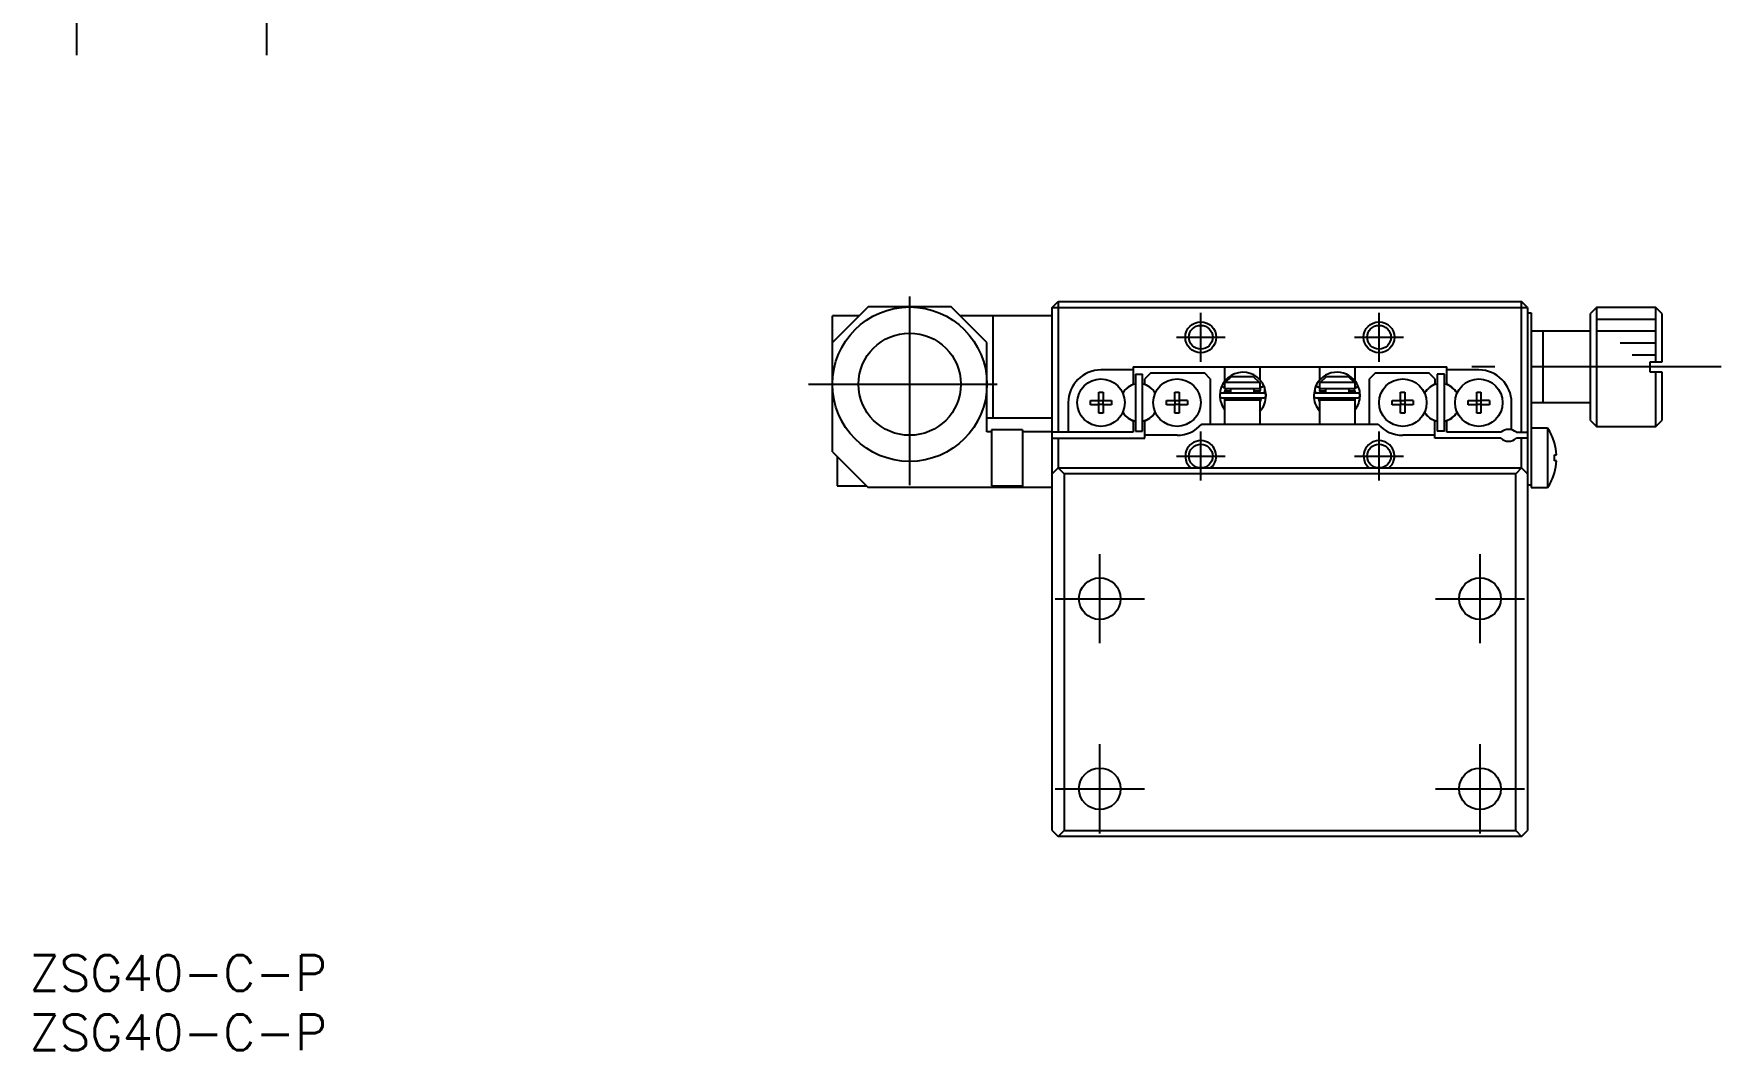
# Model space of a CAD drawing. Extents: x 0 to 297, y -8 to 245.
# Drawn here: x 0.4 to 142.4, y -8 to 77.5 of the extents above; entities that cross this region are included whole.
import ezdxf

# ---------------------------------------------------------------- set-up
doc = ezdxf.new("R2010")
doc.units = 0
doc.header["$LTSCALE"] = 0.5
doc.linetypes.add('CENTER', pattern=[50.8, 31.75, -6.35, 6.35, -6.35])
for name, color, linetype in [('MSM_CENTER', 1, 'CENTER'), ('MSM_CONTINUOUS', 7, 'CONTINUOUS'), ('MSM_NARROW', 5, 'CONTINUOUS'), ('MSM_PART_NUMBER', 7, 'CONTINUOUS')]:
    doc.layers.add(name, color=color, linetype=linetype)
doc.styles.get("Standard").update_dxf_attribs({"font": 'txt.shx', "height": 3, "bigfont": 'bigfont.shx'})

# ---------------------------------------------------------------- blocks, each defined once
blk = doc.blocks.new('*U2')
at = {"layer": 'MSM_PART_NUMBER'}
blk.add_text('ZSG40-C-P', height=3, dxfattribs=at).set_placement((0, -3))
blk = doc.blocks.new('*U3')
at = {"layer": 'MSM_PART_NUMBER'}
blk.add_text('ZSG40-C-P', height=3, dxfattribs=at).set_placement((0, -8))

msp = doc.modelspace()

# ---------------------------------------------------------------- linework, layer by layer
at = {"layer": 'MSM_CENTER'}
for p, q in [((4, 75.75), (4, 86.75)), ((20, 75.75), (20, 86.75)), ((74.1, 39.550001), (74.1, 56.549999)), ((98.6, 49.942392), (98.6, 54.057608)), ((113.6, 49.942392), (113.6, 54.057608)), ((96.542392, 52.000001), (100.657608, 52.000001)), ((111.542392, 52.000001), (115.657608, 52.000001)), ((142.4, 49.5), (121.4, 49.5)), ((65.600001, 48.05), (82.599999, 48.05)), ((98.599998, 39.94239), (98.599998, 44.057607)), ((113.599999, 39.94239), (113.599999, 44.057607)), ((96.54239, 41.999999), (100.657606, 41.999999)), ((111.542391, 41.999999), (115.657606, 41.999999)), ((90.1, 26.25), (90.1, 33.75)), ((122.1, 26.25), (122.1, 33.75)), ((86.35, 30), (93.85, 30)), ((118.35, 30), (125.85, 30)), ((90.1, 10.25), (90.1, 17.75)), ((122.1, 10.25), (122.1, 17.75)), ((86.35, 14), (93.85, 14)), ((118.35, 14), (125.85, 14))]:
    msp.add_line(p, q, dxfattribs=at)
at = {"layer": 'MSM_CONTINUOUS'}
for p, q in [((70.6, 54.55), (67.6, 51.55)), ((77.6, 54.55), (70.6, 54.55)), ((80.6, 51.55), (77.6, 54.55)), ((86.1, 54.5), (86.6, 55)), ((86.1, 54.5), (126.1, 54.5)), ((86.1, 10.5), (86.1, 54.5)), ((86.6, 55), (86.6, 44)), ((86.6, 55), (125.6, 55)), ((125.6, 44), (125.6, 55)), ((126.1, 54.5), (125.6, 55)), ((126.1, 54.5), (126.1, 10.5)), ((126.1, 54.05), (126.4, 54.05)), ((126.4, 54.05), (126.4, 39.35)), ((131.9, 54.5), (131.4, 54)), ((131.4, 45), (131.4, 54)), ((131.9, 54.5), (131.9, 44.5)), ((136.9, 54.5), (131.9, 54.5)), ((136.9, 49.9), (136.9, 54.5)), ((137.4, 54), (136.9, 54.5)), ((137.4, 54), (137.4, 49.9)), ((67.6, 42.35), (67.6, 53.8)), ((69.85, 53.8), (67.6, 53.8)), ((86.1, 53.8), (78.35, 53.8)), ((81.1, 53.8), (81.1, 45.2)), ((80.6, 44.05), (80.6, 51.55)), ((131.4, 52.5), (126.4, 52.5)), ((127.4, 46.5), (127.4, 52.5)), ((137.4, 49.9), (136.4, 49.9)), ((136.4, 49.9), (136.4, 49.1)), ((92.9, 49.25), (90.2, 49.25)), ((92.9, 49.5), (119.3, 49.5)), ((92.9, 49.5), (92.9, 48.050806)), ((93.1, 48.9), (93.1, 44.1)), ((93.1, 48.9), (93.7, 48.9)), ((93.7, 44.1), (93.7, 48.9)), ((94.4, 49), (93.9, 48.5)), ((93.9, 48.050806), (93.9, 48.5)), ((94.4, 49), (98.9, 49)), ((99.4, 48.5), (98.9, 49)), ((99.4, 48.5), (99.4, 44.7)), ((100.6, 49.5), (100.6, 48.291324)), ((100.654317, 48.2), (101.183485, 48.7)), ((101.183485, 48.7), (103.016515, 48.7)), ((103.016515, 48.7), (103.545683, 48.2)), ((103.6, 48.404973), (103.6, 49.5)), ((103.6, 48.403855), (103.6, 48.403975)), ((108.6, 49.5), (108.6, 48.404834)), ((108.6, 48.403926), (108.6, 48.403798)), ((108.654317, 48.2), (109.183485, 48.7)), ((109.183485, 48.7), (111.016515, 48.7)), ((111.016515, 48.7), (111.545683, 48.2)), ((111.6, 48.291645), (111.6, 49.5)), ((111.6, 48.290741), (111.6, 48.290866)), ((111.6, 48.290335), (111.6, 48.290694)), ((113.3, 49), (112.8, 48.5)), ((112.8, 44.7), (112.8, 48.5)), ((113.3, 49), (117.8, 49)), ((118.3, 48.5), (117.8, 49)), ((118.3, 48.5), (118.3, 48.050806)), ((119.1, 48.9), (118.5, 48.9)), ((118.5, 48.9), (118.5, 44.1)), ((119.1, 44.1), (119.1, 48.9)), ((119.3, 48.050806), (119.3, 49.5)), ((122, 49.25), (119.3, 49.25)), ((136.4, 49.1), (137.4, 49.1)), ((136.9, 44.5), (136.9, 49.1)), ((137.4, 49.1), (137.4, 45)), ((90.02, 47.386361), (90.38, 47.386361)), ((90.02, 46.68), (90.02, 47.386361)), ((90.38, 47.386361), (90.38, 46.68)), ((92.639905, 47.90064), (92.9, 48.050806)), ((93.9, 48.050806), (94.160095, 47.90064)), ((96.42, 47.386361), (96.78, 47.386361)), ((96.42, 46.68), (96.42, 47.386361)), ((96.78, 47.386361), (96.78, 46.68)), ((100.352639, 47.870057), (100.331023, 47.81216)), ((100.367327, 47.862128), (100.352285, 47.868376)), ((100.568385, 47.757572), (100.357557, 47.872841)), ((103.896922, 47.306482), (100.396922, 47.306482)), ((100.396922, 46.906482), (103.896922, 46.906482)), ((103.6, 48.2), (100.6, 48.2)), ((100.6, 48.2), (100.6, 47.7)), ((100.6, 47.7), (103.6, 47.7)), ((100.60872, 47.306574), (100.714216, 47.700181)), ((100.650226, 46.69991), (100.609023, 46.906478)), ((100.697721, 47.605076), (100.698332, 47.61988)), ((100.697872, 47.590263), (100.697721, 47.605076)), ((100.698785, 47.575483), (100.697872, 47.590263)), ((100.698332, 47.61988), (100.699705, 47.634636)), ((100.700456, 47.560774), (100.698785, 47.575483)), ((100.699705, 47.634636), (100.701836, 47.649305)), ((100.702879, 47.546177), (100.700456, 47.560774)), ((100.701836, 47.649305), (100.70472, 47.663846)), ((100.706046, 47.531729), (100.702879, 47.546177)), ((100.70472, 47.663846), (100.708346, 47.67822)), ((100.709946, 47.517468), (100.706046, 47.531729)), ((100.708346, 47.67822), (100.712706, 47.692389)), ((100.714567, 47.503431), (100.709946, 47.517468)), ((100.712706, 47.692389), (100.717785, 47.706315)), ((100.719894, 47.489655), (100.714567, 47.503431)), ((100.715422, 47.5), (101.1, 47.5)), ((100.717785, 47.706315), (100.72073, 47.713504)), ((100.725911, 47.476172), (100.719894, 47.489655)), ((100.7326, 47.463018), (100.725911, 47.476172)), ((100.739942, 47.450223), (100.7326, 47.463018)), ((100.747914, 47.437819), (100.739942, 47.450223)), ((100.756496, 47.425835), (100.747914, 47.437819)), ((100.765663, 47.414298), (100.756496, 47.425835)), ((100.77539, 47.403236), (100.765663, 47.414298)), ((100.785652, 47.392673), (100.77539, 47.403236)), ((100.796421, 47.382633), (100.785652, 47.392673)), ((100.807671, 47.373137), (100.796421, 47.382633)), ((100.819373, 47.364208), (100.807671, 47.373137)), ((100.831497, 47.355863), (100.819373, 47.364208)), ((100.844014, 47.348122), (100.831497, 47.355863)), ((100.856893, 47.341), (100.844014, 47.348122)), ((100.870104, 47.334512), (100.856893, 47.341)), ((100.883615, 47.328673), (100.870104, 47.334512)), ((100.897393, 47.323494), (100.883615, 47.328673)), ((100.911407, 47.318987), (100.897393, 47.323494)), ((100.925624, 47.31516), (100.911407, 47.318987)), ((100.94001, 47.312023), (100.925624, 47.31516)), ((100.954534, 47.309583), (100.94001, 47.312023)), ((100.96916, 47.307843), (100.954534, 47.309583)), ((100.983854, 47.306809), (100.96916, 47.307843)), ((100.997809, 47.306482), (100.983854, 47.306809)), ((101.1, 47.7), (101.1, 47.306482)), ((101.1, 46.906482), (101.1, 46.7)), ((103.1, 47.306482), (103.1, 47.7)), ((103.1, 47.5), (103.578326, 47.5)), ((103.1, 46.7), (103.1, 46.906482)), ((103.301358, 47.306531), (103.296035, 47.306482)), ((103.31608, 47.307151), (103.301358, 47.306531)), ((103.330758, 47.308479), (103.31608, 47.307151)), ((103.345358, 47.310512), (103.330758, 47.308479)), ((103.359845, 47.313246), (103.345358, 47.310512)), ((103.374187, 47.316677), (103.359845, 47.313246)), ((103.38835, 47.320797), (103.374187, 47.316677)), ((103.402299, 47.325599), (103.38835, 47.320797)), ((103.416003, 47.331073), (103.402299, 47.325599)), ((103.429427, 47.337207), (103.416003, 47.331073)), ((103.44254, 47.34399), (103.429427, 47.337207)), ((103.455309, 47.351407), (103.44254, 47.34399)), ((103.467703, 47.359442), (103.455309, 47.351407)), ((103.479691, 47.368079), (103.467703, 47.359442)), ((103.491242, 47.377299), (103.479691, 47.368079)), ((103.502326, 47.387081), (103.491242, 47.377299)), ((103.512914, 47.397404), (103.502326, 47.387081)), ((103.522979, 47.408244), (103.512914, 47.397404)), ((103.532493, 47.419577), (103.522979, 47.408244)), ((103.541429, 47.431376), (103.532493, 47.419577)), ((103.549763, 47.443613), (103.541429, 47.431376)), ((103.557472, 47.456258), (103.549763, 47.443613)), ((103.564533, 47.46928), (103.557472, 47.456258)), ((103.570925, 47.482647), (103.564533, 47.46928)), ((103.576629, 47.496325), (103.570925, 47.482647)), ((103.573114, 47.713504), (103.578732, 47.699261)), ((103.58163, 47.510278), (103.576629, 47.496325)), ((103.578732, 47.699261), (103.583435, 47.685245)), ((103.58591, 47.52447), (103.58163, 47.510278)), ((103.583435, 47.685245), (103.587417, 47.671001)), ((103.589458, 47.538863), (103.58591, 47.52447)), ((103.587417, 47.671001), (103.590665, 47.656565)), ((103.592263, 47.55342), (103.589458, 47.538863)), ((103.590665, 47.656565), (103.593169, 47.641975)), ((103.594315, 47.568101), (103.592263, 47.55342)), ((103.593169, 47.641975), (103.59492, 47.627271)), ((103.59561, 47.582867), (103.594315, 47.568101)), ((103.59492, 47.627271), (103.595912, 47.612492)), ((103.596143, 47.597677), (103.59561, 47.582867)), ((103.595912, 47.612492), (103.596143, 47.597677)), ((103.702471, 47.810711), (103.599943, 47.753529)), ((103.6, 47.7), (103.6, 48.2)), ((103.6, 47.743204), (103.608542, 47.74893)), ((103.608542, 47.74893), (103.618107, 47.75495)), ((103.618107, 47.75495), (103.628631, 47.761225)), ((103.628631, 47.761225), (103.640041, 47.76771)), ((103.685106, 46.90646), (103.637084, 46.676793)), ((103.640041, 47.76771), (103.652257, 47.774361)), ((103.652257, 47.774361), (103.665196, 47.781132)), ((103.665196, 47.781132), (103.678769, 47.787976)), ((103.678769, 47.787976), (103.692882, 47.794847)), ((103.692882, 47.794847), (103.707438, 47.801696)), ((103.936206, 47.878867), (103.702471, 47.810711)), ((103.707438, 47.801696), (103.722337, 47.808477)), ((103.722337, 47.808477), (103.737475, 47.815143)), ((103.737475, 47.815143), (103.75275, 47.821648)), ((103.75275, 47.821648), (103.768054, 47.827948)), ((103.768054, 47.827948), (103.783284, 47.833998)), ((103.783284, 47.833998), (103.798333, 47.839757)), ((103.798333, 47.839757), (103.813099, 47.845186)), ((103.813099, 47.845186), (103.827479, 47.850246)), ((103.827479, 47.850246), (103.841375, 47.854904)), ((103.841375, 47.854904), (103.85469, 47.859127)), ((103.85469, 47.859127), (103.867334, 47.862886)), ((103.867334, 47.862886), (103.879218, 47.866154)), ((103.879218, 47.866154), (103.890261, 47.868911)), ((103.890261, 47.868911), (103.900388, 47.871136)), ((103.900388, 47.871136), (103.909527, 47.872814)), ((103.909527, 47.872814), (103.917616, 47.873933)), ((103.917616, 47.873933), (103.9246, 47.874487)), ((103.9246, 47.874487), (103.93043, 47.874471)), ((103.928904, 47.303836), (103.934523, 47.315907)), ((103.93043, 47.874471), (103.935066, 47.873885)), ((103.934523, 47.315907), (103.947998, 47.347687)), ((103.935066, 47.873885), (103.93862, 47.872658)), ((103.93862, 47.872658), (103.94079, 47.870814)), ((103.94079, 47.870814), (103.941205, 47.870057)), ((103.948455, 47.852331), (103.941205, 47.870057)), ((103.947998, 47.347687), (103.959863, 47.380082)), ((103.96025, 47.819957), (103.948455, 47.852331)), ((103.959863, 47.380082), (103.970088, 47.413013)), ((103.97041, 47.787046), (103.96025, 47.819957)), ((104.095444, 47.131973), (103.961901, 47.815965)), ((103.970088, 47.413013), (103.97865, 47.446399)), ((103.978909, 47.753678), (103.97041, 47.787046)), ((103.97865, 47.446399), (103.985529, 47.480159)), ((103.985727, 47.719933), (103.978909, 47.753678)), ((103.985529, 47.480159), (103.990709, 47.514209)), ((103.990849, 47.685895), (103.985727, 47.719933)), ((103.990709, 47.514209), (103.994178, 47.548466)), ((103.994261, 47.651645), (103.990849, 47.685895)), ((103.994178, 47.548466), (103.995928, 47.582847)), ((103.995956, 47.617268), (103.994261, 47.651645)), ((103.995928, 47.582847), (103.995956, 47.617268)), ((108.238523, 47.817053), (108.104539, 47.130793)), ((108.204864, 47.638089), (108.203849, 47.603685)), ((108.203849, 47.603685), (108.204557, 47.569273)), ((108.204557, 47.569273), (108.206985, 47.534939)), ((108.2076, 47.672404), (108.204864, 47.638089)), ((108.206985, 47.534939), (108.211128, 47.500766)), ((108.21205, 47.706544), (108.2076, 47.672404)), ((108.211128, 47.500766), (108.216976, 47.466836)), ((108.218204, 47.740427), (108.21205, 47.706544)), ((108.216976, 47.466836), (108.224514, 47.433233)), ((108.226048, 47.77397), (108.218204, 47.740427)), ((108.224514, 47.433233), (108.233725, 47.400039)), ((108.235563, 47.80709), (108.226048, 47.77397)), ((108.233725, 47.400039), (108.244587, 47.367334)), ((108.246726, 47.839706), (108.235563, 47.80709)), ((108.244587, 47.367334), (108.257074, 47.335199)), ((108.258795, 47.870057), (108.246726, 47.839706)), ((108.257074, 47.335199), (108.271073, 47.303885)), ((108.25921, 47.870814), (108.258795, 47.870057)), ((108.26138, 47.872658), (108.25921, 47.870814)), ((108.264139, 47.87945), (108.260103, 47.870019)), ((108.264934, 47.873885), (108.26138, 47.872658)), ((108.263794, 47.878867), (108.497529, 47.810711)), ((108.26957, 47.874471), (108.264934, 47.873885)), ((108.2754, 47.874487), (108.26957, 47.874471)), ((108.282384, 47.873933), (108.2754, 47.874487)), ((108.290473, 47.872814), (108.282384, 47.873933)), ((108.299612, 47.871136), (108.290473, 47.872814)), ((108.309739, 47.868911), (108.299612, 47.871136)), ((111.803078, 47.306482), (108.303078, 47.306482)), ((108.303078, 46.906482), (111.803078, 46.906482)), ((108.320782, 47.866154), (108.309739, 47.868911)), ((108.332666, 47.862886), (108.320782, 47.866154)), ((108.34531, 47.859127), (108.332666, 47.862886)), ((108.358625, 47.854904), (108.34531, 47.859127)), ((108.372521, 47.850246), (108.358625, 47.854904)), ((108.386901, 47.845186), (108.372521, 47.850246)), ((108.401667, 47.839757), (108.386901, 47.845186)), ((108.416716, 47.833998), (108.401667, 47.839757)), ((108.431946, 47.827948), (108.416716, 47.833998)), ((108.44725, 47.821648), (108.431946, 47.827948)), ((108.462525, 47.815143), (108.44725, 47.821648)), ((108.477663, 47.808477), (108.462525, 47.815143)), ((108.492562, 47.801696), (108.477663, 47.808477)), ((108.507118, 47.794847), (108.492562, 47.801696)), ((108.497529, 47.810711), (108.600057, 47.753529)), ((108.521231, 47.787976), (108.507118, 47.794847)), ((108.564396, 46.671709), (108.514898, 46.906431)), ((108.534804, 47.781132), (108.521231, 47.787976)), ((108.547743, 47.774361), (108.534804, 47.781132)), ((108.559959, 47.76771), (108.547743, 47.774361)), ((108.571369, 47.761225), (108.559959, 47.76771)), ((108.581893, 47.75495), (108.571369, 47.761225)), ((108.591458, 47.74893), (108.581893, 47.75495)), ((108.6, 47.743204), (108.591458, 47.74893)), ((111.6, 48.2), (108.6, 48.2)), ((108.6, 48.2), (108.6, 47.7)), ((108.6, 47.7), (111.6, 47.7)), ((108.603877, 47.605076), (108.604488, 47.61988)), ((108.604029, 47.590263), (108.603877, 47.605076)), ((108.604942, 47.575483), (108.604029, 47.590263)), ((108.604488, 47.61988), (108.605862, 47.634636)), ((108.606613, 47.560774), (108.604942, 47.575483)), ((108.605862, 47.634636), (108.607993, 47.649305)), ((108.609036, 47.546177), (108.606613, 47.560774)), ((108.607993, 47.649305), (108.610876, 47.663846)), ((108.612202, 47.531729), (108.609036, 47.546177)), ((108.610876, 47.663846), (108.614503, 47.67822)), ((108.616103, 47.517468), (108.612202, 47.531729)), ((108.614503, 47.67822), (108.618862, 47.692389)), ((108.620723, 47.503431), (108.616103, 47.517468)), ((108.618862, 47.692389), (108.623941, 47.706315)), ((108.62605, 47.489655), (108.620723, 47.503431)), ((108.62167, 47.5), (109.1, 47.5)), ((108.623941, 47.706315), (108.626886, 47.713504)), ((108.632067, 47.476172), (108.62605, 47.489655)), ((108.638756, 47.463018), (108.632067, 47.476172)), ((108.646098, 47.450223), (108.638756, 47.463018)), ((108.65407, 47.437819), (108.646098, 47.450223)), ((108.662652, 47.425835), (108.65407, 47.437819)), ((108.671819, 47.414298), (108.662652, 47.425835)), ((108.681546, 47.403236), (108.671819, 47.414298)), ((108.691808, 47.392673), (108.681546, 47.403236)), ((108.702578, 47.382633), (108.691808, 47.392673)), ((108.713827, 47.373137), (108.702578, 47.382633)), ((108.725529, 47.364208), (108.713827, 47.373137)), ((108.737653, 47.355863), (108.725529, 47.364208)), ((108.75017, 47.348122), (108.737653, 47.355863)), ((108.76305, 47.341), (108.75017, 47.348122)), ((108.77626, 47.334512), (108.76305, 47.341)), ((108.789771, 47.328673), (108.77626, 47.334512)), ((108.803549, 47.323494), (108.789771, 47.328673)), ((108.817563, 47.318987), (108.803549, 47.323494)), ((108.83178, 47.31516), (108.817563, 47.318987)), ((108.846167, 47.312023), (108.83178, 47.31516)), ((108.86069, 47.309583), (108.846167, 47.312023)), ((108.875316, 47.307843), (108.86069, 47.309583)), ((108.890011, 47.306809), (108.875316, 47.307843)), ((108.903965, 47.306482), (108.890011, 47.306809)), ((109.1, 47.7), (109.1, 47.306482)), ((109.1, 46.906482), (109.1, 46.7)), ((111.1, 47.306482), (111.1, 47.7)), ((111.1, 47.5), (111.484574, 47.5)), ((111.1, 46.7), (111.1, 46.906482)), ((111.207514, 47.306531), (111.202191, 47.306482)), ((111.222236, 47.307151), (111.207514, 47.306531)), ((111.236914, 47.308479), (111.222236, 47.307151)), ((111.251514, 47.310512), (111.236914, 47.308479)), ((111.266002, 47.313246), (111.251514, 47.310512)), ((111.280344, 47.316677), (111.266002, 47.313246)), ((111.294506, 47.320797), (111.280344, 47.316677)), ((111.308455, 47.325599), (111.294506, 47.320797)), ((111.322159, 47.331073), (111.308455, 47.325599)), ((111.335583, 47.337207), (111.322159, 47.331073)), ((111.348696, 47.34399), (111.335583, 47.337207)), ((111.361465, 47.351407), (111.348696, 47.34399)), ((111.373859, 47.359442), (111.361465, 47.351407)), ((111.385847, 47.368079), (111.373859, 47.359442)), ((111.397398, 47.377299), (111.385847, 47.368079)), ((111.408482, 47.387081), (111.397398, 47.377299)), ((111.419071, 47.397404), (111.408482, 47.387081)), ((111.429135, 47.408244), (111.419071, 47.397404)), ((111.438649, 47.419577), (111.429135, 47.408244)), ((111.447585, 47.431376), (111.438649, 47.419577)), ((111.45592, 47.443613), (111.447585, 47.431376)), ((111.463628, 47.456258), (111.45592, 47.443613)), ((111.470689, 47.46928), (111.463628, 47.456258)), ((111.477081, 47.482647), (111.470689, 47.46928)), ((111.482786, 47.496325), (111.477081, 47.482647)), ((111.47927, 47.713504), (111.484889, 47.699261)), ((111.487786, 47.510278), (111.482786, 47.496325)), ((111.484889, 47.699261), (111.489592, 47.685245)), ((111.485811, 47.700114), (111.591284, 47.306541)), ((111.492066, 47.52447), (111.487786, 47.510278)), ((111.489592, 47.685245), (111.493573, 47.671001)), ((111.495614, 47.538863), (111.492066, 47.52447)), ((111.493573, 47.671001), (111.496821, 47.656565)), ((111.498419, 47.55342), (111.495614, 47.538863)), ((111.496821, 47.656565), (111.499325, 47.641975)), ((111.500472, 47.568101), (111.498419, 47.55342)), ((111.499325, 47.641975), (111.501076, 47.627271)), ((111.501766, 47.582867), (111.500472, 47.568101)), ((111.501076, 47.627271), (111.502068, 47.612492)), ((111.502299, 47.597677), (111.501766, 47.582867)), ((111.502068, 47.612492), (111.502299, 47.597677)), ((111.590971, 46.906428), (111.549766, 46.699881)), ((111.599986, 47.745959), (111.631615, 47.757572)), ((111.6, 47.7), (111.6, 48.2)), ((111.631615, 47.757572), (111.841601, 47.871402)), ((111.832673, 47.862128), (111.847715, 47.868376)), ((111.843007, 47.874171), (111.842423, 47.878604)), ((111.868088, 47.814893), (111.847361, 47.870057)), ((115.42, 47.386361), (115.78, 47.386361)), ((115.42, 46.68), (115.42, 47.386361)), ((115.78, 47.386361), (115.78, 46.68)), ((118.3, 48.050806), (118.039905, 47.90064)), ((119.560095, 47.90064), (119.3, 48.050806)), ((121.82, 47.386361), (122.18, 47.386361)), ((121.82, 46.68), (121.82, 47.386361)), ((122.18, 47.386361), (122.18, 46.68)), ((87.45, 46.5), (87.45, 44)), ((89.313639, 46.32), (89.313639, 46.68)), ((89.313639, 46.68), (90.02, 46.68)), ((90.02, 46.32), (89.313639, 46.32)), ((90.030372, 46.669628), (90.02, 46.68)), ((90.030372, 46.330372), (90.02, 46.32)), ((90.02, 45.613639), (90.02, 46.32)), ((90.38, 45.613639), (90.02, 45.613639)), ((90.030372, 46.330372), (90.030372, 46.669628)), ((90.030372, 46.669628), (90.369628, 46.669628)), ((90.369628, 46.330372), (90.030372, 46.330372)), ((90.369628, 46.669628), (90.38, 46.68)), ((90.369628, 46.669628), (90.369628, 46.330372)), ((90.369628, 46.330372), (90.38, 46.32)), ((90.38, 46.68), (91.086361, 46.68)), ((90.38, 46.32), (90.38, 45.613639)), ((91.086361, 46.32), (90.38, 46.32)), ((91.086361, 46.68), (91.086361, 46.32)), ((95.713639, 46.32), (95.713639, 46.68)), ((95.713639, 46.68), (96.42, 46.68)), ((96.42, 46.32), (95.713639, 46.32)), ((96.430372, 46.669628), (96.42, 46.68)), ((96.430372, 46.330372), (96.42, 46.32)), ((96.42, 45.613639), (96.42, 46.32)), ((96.78, 45.613639), (96.42, 45.613639)), ((96.430372, 46.330372), (96.430372, 46.669628)), ((96.430372, 46.669628), (96.769628, 46.669628)), ((96.769628, 46.330372), (96.430372, 46.330372)), ((96.769628, 46.669628), (96.78, 46.68)), ((96.769628, 46.669628), (96.769628, 46.330372)), ((96.769628, 46.330372), (96.78, 46.32)), ((97.486361, 46.68), (96.78, 46.68)), ((96.78, 46.32), (96.78, 45.613639)), ((97.486361, 46.32), (96.78, 46.32)), ((97.486361, 46.68), (97.486361, 46.32)), ((103.6, 46.7), (100.6, 46.7)), ((100.6, 46.7), (100.6, 44.7)), ((103.6, 44.7), (103.6, 46.7)), ((103.637084, 46.676793), (103.600439, 46.565741)), ((108.599767, 46.565189), (108.564396, 46.671709)), ((111.6, 46.7), (108.6, 46.7)), ((108.6, 46.7), (108.6, 44.7)), ((111.6, 44.7), (111.6, 46.7)), ((114.713639, 46.68), (115.42, 46.68)), ((114.713639, 46.32), (114.713639, 46.68)), ((115.42, 46.32), (114.713639, 46.32)), ((115.430372, 46.669628), (115.42, 46.68)), ((115.430372, 46.330372), (115.42, 46.32)), ((115.42, 45.613639), (115.42, 46.32)), ((115.78, 45.613639), (115.42, 45.613639)), ((115.430372, 46.330372), (115.430372, 46.669628)), ((115.430372, 46.669628), (115.769628, 46.669628)), ((115.769628, 46.330372), (115.430372, 46.330372)), ((115.769628, 46.669628), (115.78, 46.68)), ((115.769628, 46.669628), (115.769628, 46.330372)), ((115.769628, 46.330372), (115.78, 46.32)), ((116.486361, 46.68), (115.78, 46.68)), ((115.78, 46.32), (115.78, 45.613639)), ((116.486361, 46.32), (115.78, 46.32)), ((116.486361, 46.68), (116.486361, 46.32)), ((121.113639, 46.32), (121.113639, 46.68)), ((121.113639, 46.68), (121.82, 46.68)), ((121.82, 46.32), (121.113639, 46.32)), ((121.830372, 46.669628), (121.82, 46.68)), ((121.830372, 46.330372), (121.82, 46.32)), ((121.82, 45.613639), (121.82, 46.32)), ((122.18, 45.613639), (121.82, 45.613639)), ((121.830372, 46.330372), (121.830372, 46.669628)), ((121.830372, 46.669628), (122.169628, 46.669628)), ((122.169628, 46.330372), (121.830372, 46.330372)), ((122.169628, 46.669628), (122.18, 46.68)), ((122.169628, 46.669628), (122.169628, 46.330372)), ((122.169628, 46.330372), (122.18, 46.32)), ((122.886361, 46.68), (122.18, 46.68)), ((122.18, 46.32), (122.18, 45.613639)), ((122.886361, 46.32), (122.18, 46.32)), ((122.886361, 46.68), (122.886361, 46.32)), ((124.75, 44.218246), (124.75, 46.5)), ((126.4, 46.5), (131.4, 46.5)), ((86.1, 45.2), (80.6, 45.2)), ((81, 44.05), (80.6, 44.05)), ((81, 44.2), (81, 39.5)), ((83.6, 44.2), (81, 44.2)), ((83.6, 44.2), (83.6, 39.35)), ((86.1, 44.05), (83.6, 44.05)), ((92.9, 44.949194), (92.639905, 45.09936)), ((92.9, 44.949194), (92.9, 44)), ((93.1, 44.1), (93.7, 44.1)), ((94.160095, 45.09936), (93.9, 44.949194)), ((93.9, 43.5), (93.9, 44.949194)), ((98.679062, 44.7), (113.520938, 44.7)), ((118.039905, 45.09936), (118.3, 44.949194)), ((118.3, 43.5), (118.3, 44.949194)), ((119.1, 44.1), (118.5, 44.1)), ((119.3, 44.949194), (119.560095, 45.09936)), ((119.3, 44), (119.3, 44.949194)), ((127.791657, 44.35), (126.4, 44.35)), ((127.791657, 44.35), (127.791657, 39.35)), ((131.4, 45), (131.9, 44.5)), ((131.9, 44.5), (136.9, 44.5)), ((136.9, 44.5), (137.4, 45)), ((92.9, 44), (86.1, 44)), ((86.1, 43.5), (93.9, 43.5)), ((86.6, 43.5), (86.6, 41)), ((96.6, 43.75), (93.9, 43.75)), ((118.3, 43.75), (115.6, 43.75)), ((123.838562, 43.5), (118.3, 43.5)), ((123.838562, 44), (119.3, 44)), ((125.161438, 44), (126.1, 44)), ((126.1, 43.5), (125.161438, 43.5)), ((125.6, 41), (125.6, 43.5)), ((128.362581, 43.10859), (128.369436, 43.111933)), ((67.6, 42.35), (70.6, 39.35)), ((68, 41.95), (68, 39.5)), ((128.362581, 42.11), (128.534953, 42.11)), ((128.362581, 41.59), (128.362581, 42.11)), ((128.534953, 41.59), (128.362581, 41.59)), ((86.6, 41), (86.1, 40.5)), ((87.1, 40.5), (86.6, 41)), ((86.6, 41), (125.6, 41)), ((125.1, 40.5), (87.1, 40.5)), ((87.1, 40.5), (87.1, 10.5)), ((125.6, 41), (125.1, 40.5)), ((125.1, 10.5), (125.1, 40.5)), ((126.1, 40.5), (125.6, 41)), ((128.369436, 40.588067), (128.362581, 40.59141)), ((68, 39.5), (70.45, 39.5)), ((86.1, 39.35), (70.6, 39.35)), ((81, 39.5), (83.6, 39.5)), ((126.4, 39.55), (126.1, 39.55)), ((126.4, 39.35), (127.791657, 39.35)), ((86.1, 10.5), (86.6, 10)), ((86.6, 10), (87.1, 10.5)), ((125.6, 10), (86.6, 10)), ((87.1, 10.5), (125.1, 10.5)), ((125.1, 10.5), (125.6, 10)), ((125.6, 10), (126.1, 10.5))]:
    msp.add_line(p, q, dxfattribs=at)
for centre, radius in [((74.1, 48.05), 6.499999), ((98.6, 52.000001), 1), ((113.6, 52.000001), 1), ((74.1, 48.05), 4.3), ((90.2, 46.5), 2), ((96.6, 46.5), 2), ((115.6, 46.5), 2), ((122, 46.5), 2), ((98.599998, 41.999999), 1), ((113.599999, 41.999999), 1), ((90.1, 30), 1.75), ((122.1, 30), 1.75), ((90.1, 14), 1.75), ((122.1, 14), 1.75)]:
    msp.add_circle(centre, radius, dxfattribs=at)
for centre, radius, start, end in [((90.2, 46.5), 2.75, 90, 180), ((102.147068, 47.106084), 1.948849, 23.070586, 179.197143), ((110.053076, 47.106477), 1.948828, 35.527392, 156.941699), ((122, 46.5), 2.75, 0, 90), ((93.514905, 46.385095), 1.75, 120, 148.118467), ((93.400001, 46.5), 1.5875, 100.89309, 149.5667936), ((93.400001, 46.5), 1.5875, 30.433263, 79.10696497), ((93.285095, 46.385095), 1.75, 31.881533, 60), ((100.396922, 47.106482), 0.2, 90, 270), ((102.142089, 47.105165), 1.943782, 180.705552, 217.486733), ((102.142988, 47.108228), 1.952708, 318.275844, 359.150244), ((103.896922, 47.106482), 0.2, 270, 90), ((108.303078, 47.106482), 0.2, 90, 270), ((110.057205, 47.108304), 1.952902, 180.843123, 221.731914), ((110.055904, 47.105851), 1.945793, 322.533808, 359.180643), ((110.047306, 47.104814), 1.95449, 0.807854, 35.46878), ((111.803078, 47.106482), 0.2, 270, 90), ((118.914905, 46.385095), 1.75, 120, 148.118467), ((118.799999, 46.5), 1.5875, 100.893016, 149.56673631), ((118.799999, 46.5), 1.5875, 30.433182, 79.10690768), ((118.685095, 46.385095), 1.75, 31.881533, 60), ((93.514905, 46.614905), 1.75, 211.881533, 240), ((93.400001, 46.5), 1.5875, 210.433182, 259.10692752), ((93.400001, 46.5), 1.5875, 280.893016, 329.56675615), ((93.285095, 46.614905), 1.75, 300, 328.118467), ((118.914905, 46.614905), 1.75, 211.881533, 240), ((118.799999, 46.5), 1.5875, 210.433263, 259.10698482), ((118.799999, 46.5), 1.5875, 280.89309, 329.56681345), ((118.685095, 46.614905), 1.75, 300, 328.118467), ((96.6, 46.5), 2.75, 270, 319.114807), ((115.6, 46.5), 2.75, 220.885193, 270), ((124.5, 43.25), 1, 48.590378, 131.40964648), ((124.05, 41.85), 4.5, 16.285843, 33.748989), ((124.5, 44.25), 1, 228.590378, 311.409622), ((124.05, 41.85), 4.492483, 3.317816, 16.26943), ((124.05, 41.85), 4.492483, 343.73057, 356.682184), ((124.05, 41.85), 4.5, 326.251011, 343.714157)]:
    msp.add_arc(centre, radius, start, end, dxfattribs=at)
at = {"layer": 'MSM_NARROW'}
for p, q in [((136.9, 53.5), (131.9, 53.5)), ((136.9, 52.5), (131.9, 52.5)), ((136.9, 51.5), (133.9, 51.5)), ((136.9, 50.5), (134.9, 50.5))]:
    msp.add_line(p, q, dxfattribs=at)
for centre in [(98.6, 52.000001), (113.6, 52.000001)]:
    msp.add_circle(centre, 1.3, dxfattribs=at)
for centre in [(98.599998, 41.999999), (113.599999, 41.999999)]:
    msp.add_arc(centre, 1.3, 309.7152407, 230.2847593, dxfattribs=at)

# ---------------------------------------------------------------- block references
at = {"layer": 'MSM_CONTINUOUS'}
for name in ['*U2', '*U3']:
    msp.add_blockref(name, (0, 0), dxfattribs=at)

doc.saveas('drawing.dxf')
